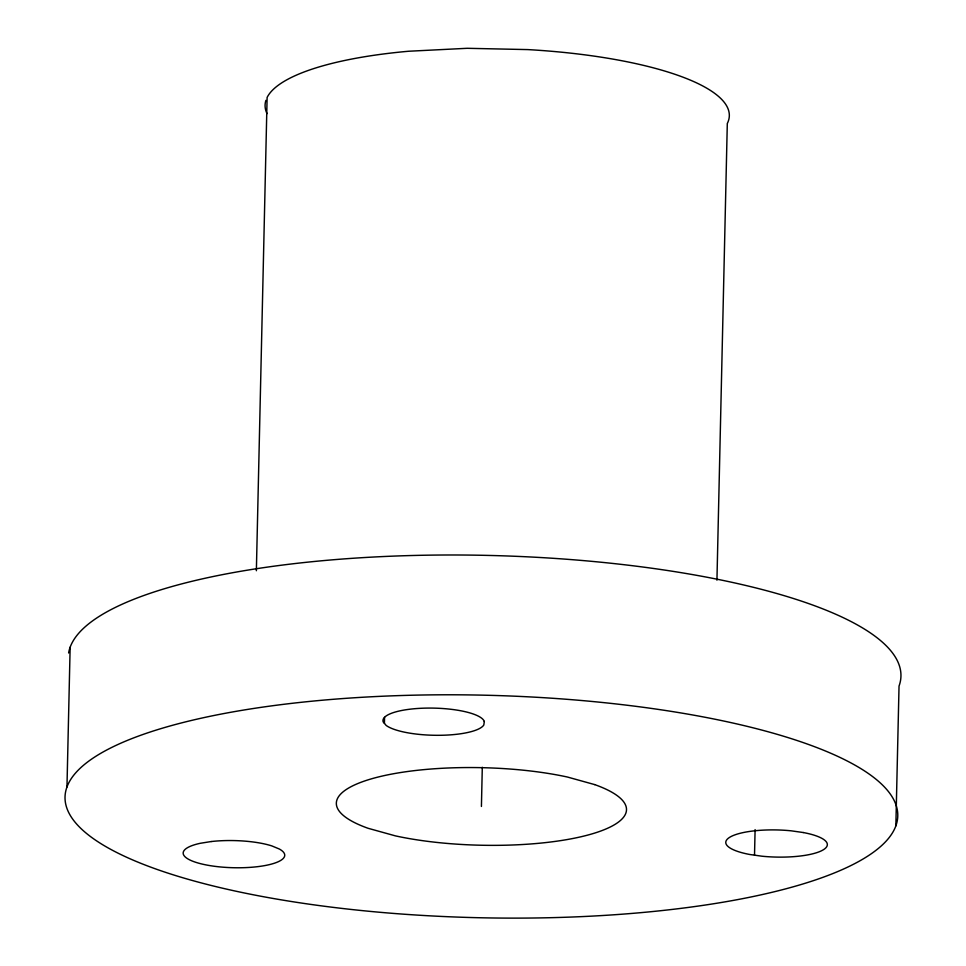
<?xml version="1.0" encoding="UTF-8"?>
<svg xmlns="http://www.w3.org/2000/svg" width="966" height="966" viewBox="0 0 966 966"><rect width="100%" height="100%" fill="white"/><g stroke="black" fill="none" stroke-linecap="round" stroke-linejoin="round"><path stroke-width="1.45" d="M66.968 787.036L70.144 647.232M256.364 570.737L267.111 97.457A232.178 62.041 1.3 0 1 408.618 51.246L467.17 48.3L527.762 49.592A232.178 62.041 1.3 0 1 727.301 123.491L716.941 580.192M384.42 723.377L384.553 717.364M481.418 806.453L482.3 767.282M754.518 855.164L755.098 829.601M895.856 825.87A416.467 111.295 1.3 0 0 308.806 701.509A416.467 111.295 1.3 0 0 239.568 891.98A416.467 111.295 1.3 0 0 895.856 825.87L899.032 686.077A416.467 111.295 1.3 0 0 513.755 556.223A416.467 111.295 1.3 0 0 68.622 652.98M267.039 113.65A232.178 62.041 1.3 0 1 265.916 100.343M484.292 721.457L483.821 724.983A50.787 13.572 1.3 0 1 438.6 735.307A50.787 13.572 1.3 0 1 386.171 725.442L383.2 721.928A50.787 13.572 1.3 0 1 428.88 708.078A50.787 13.572 1.3 0 1 484.292 721.457M211.168 841.543L200.191 843.306A50.787 13.572 1.3 0 0 193.212 861.406A50.787 13.572 1.3 0 0 260.603 866.273A50.787 13.572 1.3 0 0 279.331 849.017L271.881 845.926A50.787 13.572 1.3 0 0 211.168 841.543M803.277 832.535L791.19 830.82A50.787 13.572 1.3 0 0 730.26 836.967A50.787 13.572 1.3 0 0 749.821 854.499L761.908 856.202A50.787 13.572 1.3 0 0 822.851 850.068A50.787 13.572 1.3 0 0 803.277 832.535M594.718 784.609L567.404 777.026A145.117 38.785 1.3 0 0 376.788 777.376A145.117 38.785 1.3 0 0 368.118 828.297L395.432 835.88A145.117 38.785 1.3 0 0 586.048 835.53A145.117 38.785 1.3 0 0 594.718 784.609"/></g></svg>
